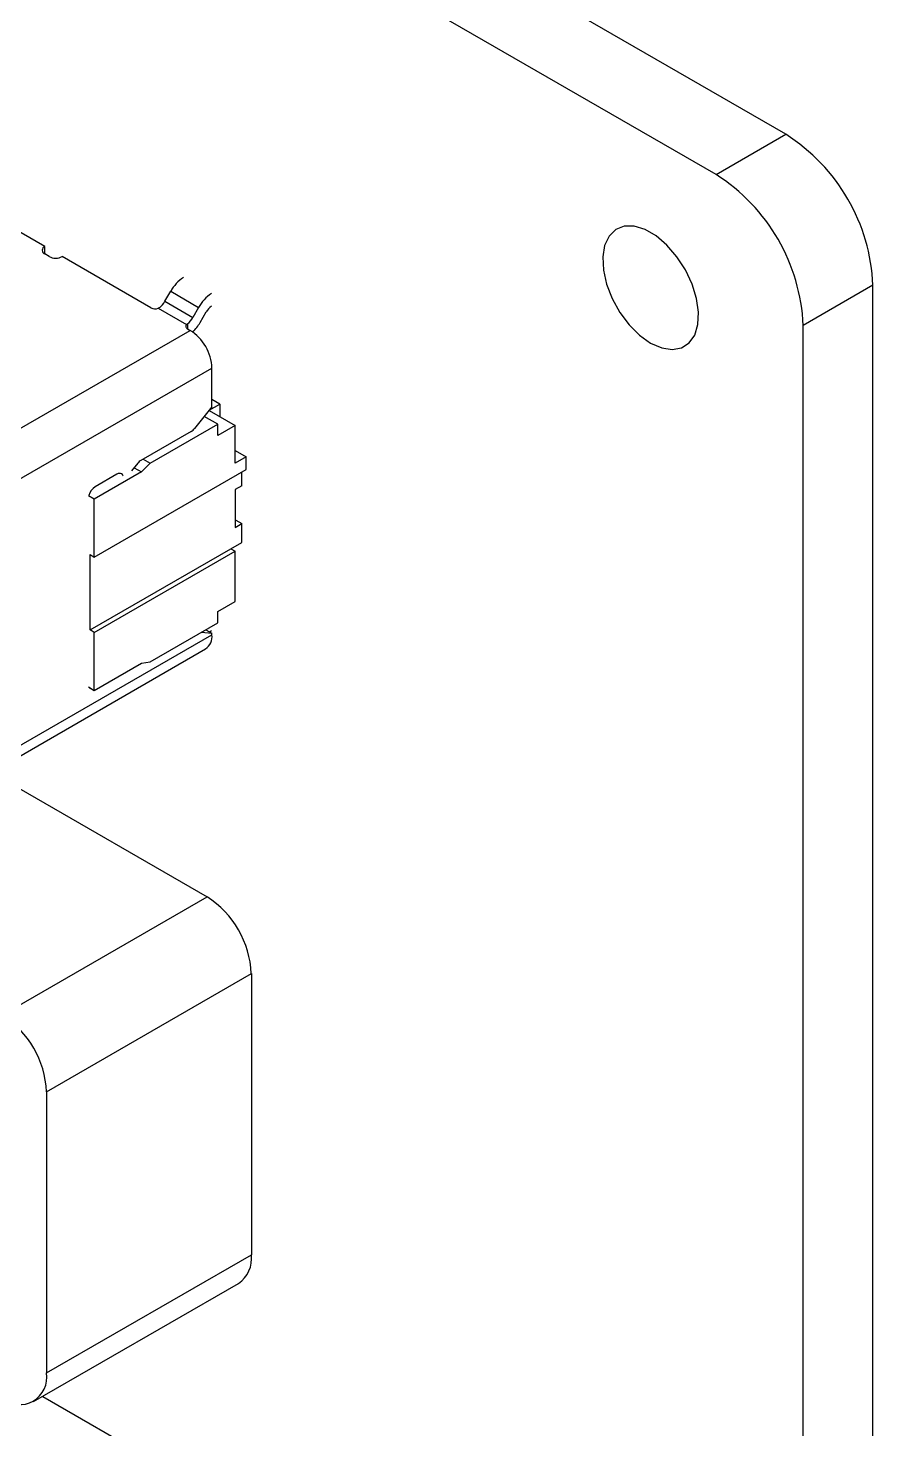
# Model space of a CAD drawing. Header units: millimetres. Extents: x 43 to 185, y 122 to 254.
# Drawn here: x 136.68 to 150.38, y 215.61 to 238.34 of the extents above; entities that cross this region are included whole.
import ezdxf

# ---------------------------------------------------------------- set-up
doc = ezdxf.new("R2010")
doc.units = ezdxf.units.MM

msp = doc.modelspace()

# ---------------------------------------------------------------- linework, layer by layer
at = {"color": 7, "linetype": 'Continuous', "lineweight": 25}
for p, q in [((148.97, 236.617), (119.979, 253.353)), ((147.839, 235.963), (118.848, 252.7)), ((147.839, 235.963), (148.97, 236.617)), ((136.952, 234.796), (135.892, 235.409)), ((136.952, 234.674), (136.952, 234.796)), ((137.023, 234.633), (136.952, 234.674)), ((138.674, 233.802), (137.235, 234.633)), ((150.385, 234.167), (149.253, 233.514)), ((150.385, 211.304), (150.385, 234.167)), ((138.901, 233.906), (138.995, 234.068)), ((138.995, 234.068), (139.447, 233.807)), ((138.793, 233.793), (139.251, 233.528)), ((138.901, 233.906), (139.354, 233.645)), ((139.447, 233.807), (139.354, 233.645)), ((139.473, 233.563), (139.572, 233.734)), ((139.268, 233.543), (139.268, 233.46)), ((139.268, 233.46), (139.311, 233.435)), ((149.253, 210.651), (149.253, 233.514)), ((131.532, 228.945), (139.311, 233.435)), ((131.886, 228.332), (139.664, 232.823)), ((139.664, 232.194), (139.664, 232.823)), ((139.664, 232.194), (139.382, 231.843)), ((139.617, 232.136), (140.04, 231.892)), ((139.621, 232.14), (139.792, 232.239)), ((139.792, 232.239), (139.664, 232.313)), ((139.792, 232.239), (139.792, 232.035)), ((138.661, 231.28), (139.757, 231.913)), ((139.757, 231.913), (139.539, 232.038)), ((139.757, 231.729), (139.757, 231.913)), ((140.04, 231.892), (139.757, 231.729)), ((140.04, 231.28), (140.04, 231.892)), ((139.329, 231.796), (138.512, 231.325)), ((140.04, 231.484), (140.216, 231.382)), ((138.459, 231.278), (138.361, 231.156)), ((138.401, 231.205), (138.519, 231.137)), ((138.661, 231.28), (138.519, 231.137)), ((138.548, 231.345), (138.661, 231.28)), ((140.216, 231.382), (140.04, 231.28)), ((140.216, 231.178), (140.216, 231.382)), ((137.756, 229.757), (140.216, 231.178)), ((138.519, 231.137), (137.756, 230.696)), ((138.123, 231.1), (137.769, 230.896)), ((140.146, 230.912), (140.146, 231.137)), ((137.756, 230.696), (137.66, 230.751)), ((140.146, 230.912), (140.04, 230.851)), ((140.04, 230.851), (140.04, 230.238)), ((137.756, 229.757), (137.756, 230.696)), ((140.04, 230.347), (140.053, 230.354)), ((140.04, 230.238), (140.146, 230.3)), ((140.053, 230.354), (140.146, 230.3)), ((140.146, 229.993), (140.146, 230.3)), ((137.686, 228.573), (139.97, 229.891)), ((137.756, 228.532), (140.04, 229.851)), ((139.97, 229.891), (140.146, 229.993)), ((139.97, 229.891), (140.04, 229.851)), ((140.04, 229.034), (140.04, 229.851)), ((137.686, 229.798), (137.756, 229.757)), ((137.686, 228.573), (137.686, 229.798)), ((139.757, 228.871), (140.04, 229.034)), ((138.661, 228.055), (139.757, 228.687)), ((139.757, 228.687), (139.757, 228.871)), ((131.886, 224.005), (139.664, 228.495)), ((137.756, 228.532), (137.686, 228.573)), ((137.756, 227.593), (137.756, 228.532)), ((139.492, 228.535), (139.664, 228.52)), ((139.565, 228.577), (139.664, 228.52)), ((139.622, 228.544), (139.654, 228.563)), ((139.664, 228.495), (139.664, 228.52)), ((131.782, 223.776), (139.561, 228.266)), ((137.756, 227.593), (138.519, 228.034)), ((138.519, 228.034), (138.661, 228.055)), ((137.66, 227.649), (137.756, 227.593)), ((136.531, 226.005), (139.585, 224.243)), ((136.262, 222.324), (139.585, 224.243)), ((136.98, 221.08), (140.303, 222.998)), ((140.303, 222.998), (140.303, 218.435)), ((136.98, 221.08), (136.98, 216.517)), ((136.98, 216.517), (140.303, 218.435)), ((136.77, 216.052), (140.093, 217.97)), ((136.919, 216.138), (147.839, 209.834))]:
    msp.add_line(p, q, dxfattribs=at)
at = {"color": 7, "linetype": 'Continuous', "lineweight": 25, "flags": 128}
for points in [[(146.778, 233.228), (146.958, 233.149), (147.127, 233.122), (147.278, 233.149), (147.402, 233.23), (147.493, 233.358), (147.544, 233.528), (147.555, 233.73), (147.524, 233.954), (147.452, 234.186), (147.344, 234.416), (147.206, 234.63), (147.044, 234.817), (146.869, 234.966), (146.688, 235.07), (146.512, 235.124), (146.351, 235.123), (146.213, 235.069), (146.105, 234.964), (146.033, 234.814), (146.002, 234.627), (146.012, 234.412), (146.064, 234.183), (146.154, 233.95), (146.278, 233.727), (146.429, 233.525), (146.599, 233.356), (146.778, 233.228)], [(139.251, 233.528), (139.245, 233.52), (139.241, 233.511), (139.239, 233.502), (139.24, 233.492), (139.243, 233.483), (139.249, 233.475), (139.258, 233.467), (139.268, 233.46)], [(138.223, 231.076), (138.221, 231.081), (138.211, 231.096), (138.198, 231.107), (138.182, 231.113), (138.163, 231.114), (138.143, 231.11), (138.123, 231.1)]]:
    msp.add_lwpolyline(points, dxfattribs=at)
at = {"color": 7, "linetype": 'Continuous', "lineweight": 25}
for centre, radius, start, end in [((147.327, 234.035), 3.06, 2.4764, 57.5236), ((146.196, 233.382), 3.06, 2.4763, 57.5237), ((136.976, 234.735), 0.0655, 110.7834, 249.2166), ((137.129, 234.838), 0.231, 242.6097, 297.3903), ((139.573, 233.747), 0.661, 124.1392, 150.987), ((140.025, 233.486), 0.661, 124.1392, 150.987), ((138.746, 233.942), 0.157, 242.935, 287.7407), ((138.627, 234.05), 0.31, 307.5872, 332.3672), ((139.839, 233.584), 0.306, 127.0912, 150.566), ((139.079, 233.788), 0.31, 307.5872, 332.3672), ((138.836, 233.929), 0.735, 314.8124, 330.1921), ((138.897, 232.788), 0.768, 2.6055, 57.3945), ((139.228, 231.963), 0.195, 301.1014, 321.9708), ((138.613, 231.158), 0.195, 121.0995, 141.9491), ((137.898, 230.698), 0.236, 123.0692, 165.6158), ((139.419, 228.468), 0.246, 305.0133, 6.2988), ((137.72, 227.668), 0.0525, 213.0882, 266.9172), ((138.743, 222.927), 1.561, 2.6055, 57.3945), ((135.421, 221.009), 1.561, 2.6055, 57.3945), ((139.82, 218.374), 0.487, 304.0564, 7.2558), ((136.542, 216.446), 0.444, 230.7967, 9.214)]:
    msp.add_arc(centre, radius, start, end, dxfattribs=at)
for points in [[(138.816, 233.804), (138.812, 233.802), (138.805, 233.797), (138.797, 233.794), (138.793, 233.793)], [(139.251, 233.528), (139.254, 233.531), (139.259, 233.536), (139.265, 233.541), (139.268, 233.543)]]:
    msp.add_open_spline(points, degree=3, knots=[0, 0, 0, 0, 0.559636, 1, 1, 1, 1], dxfattribs=at)

doc.saveas('drawing.dxf')
